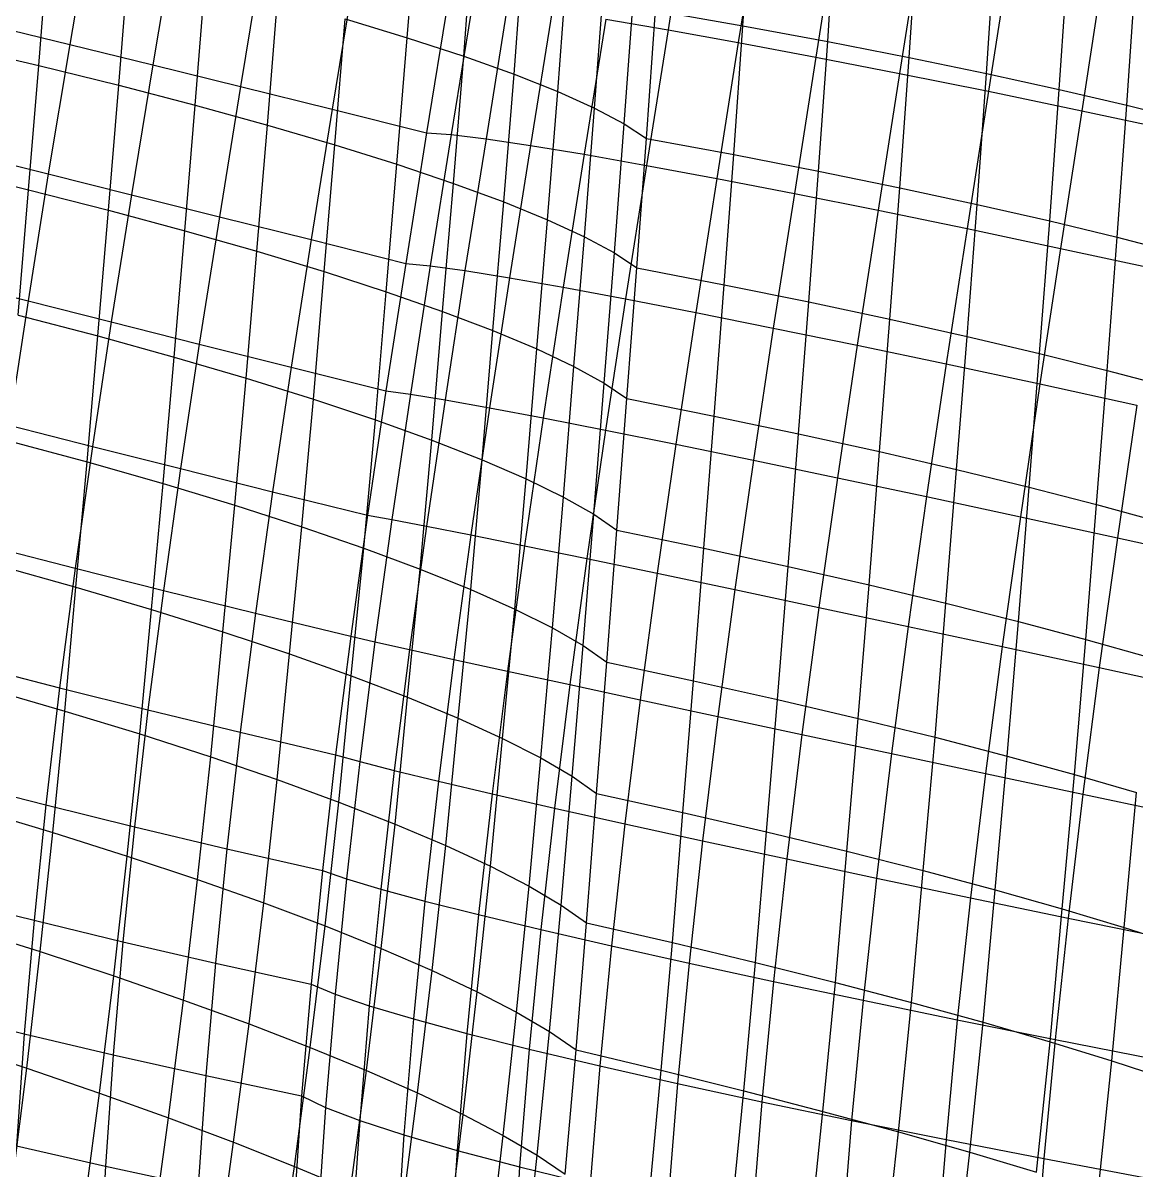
# Model space of a CAD drawing. Extents: x -429 to 429, y -1 to 209.
# Drawn here: x -361.02 to -340.15, y 81.6 to 103.1 of the extents above; entities that cross this region are included whole.
import ezdxf

# ---------------------------------------------------------------- set-up
doc = ezdxf.new("R2010")
doc.units = 0

msp = doc.modelspace()

# ---------------------------------------------------------------- linework, layer by layer
at = {"layer": 'default', "color": 5, "linetype": 'CONTINUOUS'}
for p, q in [((-348.514, 105.531, 108.482), (-348.923, 102.975, 108.219)), ((-359.733, 105.158, 119.735), (-360.142, 102.698, 119.505)), ((-347.197, 105.303, 107.079), (-347.606, 102.738, 106.814)), ((-345.747, 105.039, 105.828), (-346.155, 102.465, 105.559)), ((-358.177, 104.784, 118.756), (-358.586, 102.316, 118.524)), ((-344.179, 104.741, 104.741), (-344.586, 102.158, 104.47)), ((-356.532, 104.386, 117.955), (-356.939, 101.91, 117.72)), ((-342.512, 104.411, 103.833), (-342.917, 101.822, 103.56)), ((-354.815, 103.968, 117.341), (-355.221, 101.485, 117.104)), ((-340.764, 104.055, 103.112), (-341.167, 101.459, 102.837)), ((-353.046, 103.533, 116.92), (-353.451, 101.046, 116.681)), ((-353.046, 103.533, 116.92), (-353.451, 101.046, 116.681)), ((-352.585, 103.51, 115.021), (-352.988, 101.011, 114.778)), ((-351.933, 103.442, 113.181), (-352.337, 100.932, 112.935)), ((-351.099, 103.329, 111.421), (-351.502, 100.808, 111.172)), ((-361.592, 103.052, 120.652), (-360.142, 102.698, 119.505)), ((-350.092, 103.172, 109.761), (-350.495, 100.642, 109.508)), ((-350.092, 103.172, 109.761), (-348.923, 102.975, 108.219)), ((-348.923, 102.975, 108.219), (-349.325, 100.434, 107.964)), ((-348.923, 102.975, 108.219), (-347.606, 102.738, 106.814)), ((-360.142, 102.698, 119.505), (-360.546, 100.274, 119.277)), ((-360.142, 102.698, 119.505), (-358.586, 102.316, 118.524)), ((-347.606, 102.738, 106.814), (-348.007, 100.188, 106.555)), ((-347.606, 102.738, 106.814), (-346.155, 102.465, 105.559)), ((-346.155, 102.465, 105.559), (-346.555, 99.906, 105.298)), ((-346.155, 102.465, 105.559), (-344.586, 102.158, 104.47)), ((-358.586, 102.316, 118.524), (-358.987, 99.884, 118.295)), ((-358.586, 102.316, 118.524), (-356.939, 101.91, 117.72)), ((-344.586, 102.158, 104.47), (-344.985, 99.592, 104.207)), ((-344.586, 102.158, 104.47), (-342.917, 101.822, 103.56)), ((-356.939, 101.91, 117.72), (-357.338, 99.471, 117.491)), ((-356.939, 101.91, 117.72), (-355.221, 101.485, 117.104)), ((-342.917, 101.822, 103.56), (-343.315, 99.248, 103.294)), ((-342.917, 101.822, 103.56), (-341.167, 101.459, 102.837)), ((-355.221, 101.485, 117.104), (-355.616, 99.041, 116.874)), ((-355.221, 101.485, 117.104), (-353.451, 101.046, 116.681)), ((-341.167, 101.459, 102.837), (-341.563, 98.878, 102.569)), ((-341.167, 101.459, 102.837), (-339.356, 101.074, 102.31)), ((-353.451, 101.046, 116.681), (-353.842, 98.597, 116.452)), ((-353.451, 101.046, 116.681), (-353.842, 98.597, 116.452)), ((-353.451, 101.046, 116.681), (-352.988, 101.011, 114.778)), ((-352.988, 101.011, 114.778), (-353.383, 98.551, 114.544)), ((-352.988, 101.011, 114.778), (-352.337, 100.932, 112.935)), ((-352.337, 100.932, 112.935), (-352.733, 98.46, 112.696)), ((-352.337, 100.932, 112.935), (-351.502, 100.808, 111.172)), ((-351.502, 100.808, 111.172), (-351.9, 98.325, 110.928)), ((-351.502, 100.808, 111.172), (-350.495, 100.642, 109.508)), ((-350.495, 100.642, 109.508), (-350.893, 98.148, 109.261)), ((-350.495, 100.642, 109.508), (-349.325, 100.434, 107.964)), ((-361.997, 100.636, 120.427), (-360.546, 100.274, 119.277)), ((-349.325, 100.434, 107.964), (-349.724, 97.93, 107.713)), ((-349.325, 100.434, 107.964), (-348.007, 100.188, 106.555)), ((-360.546, 100.274, 119.277), (-360.926, 97.894, 119.072)), ((-360.546, 100.274, 119.277), (-358.987, 99.884, 118.295)), ((-348.007, 100.188, 106.555), (-348.404, 97.674, 106.301)), ((-348.007, 100.188, 106.555), (-346.555, 99.906, 105.298)), ((-358.987, 99.884, 118.295), (-359.366, 97.499, 118.088)), ((-358.987, 99.884, 118.295), (-357.338, 99.471, 117.491)), ((-346.555, 99.906, 105.298), (-346.951, 97.384, 105.041)), ((-346.555, 99.906, 105.298), (-344.985, 99.592, 104.207)), ((-344.985, 99.592, 104.207), (-345.379, 97.061, 103.948)), ((-344.985, 99.592, 104.207), (-343.315, 99.248, 103.294)), ((-357.338, 99.471, 117.491), (-357.715, 97.082, 117.282)), ((-357.338, 99.471, 117.491), (-355.616, 99.041, 116.874)), ((-343.315, 99.248, 103.294), (-343.706, 96.711, 103.033)), ((-343.315, 99.248, 103.294), (-341.563, 98.878, 102.569)), ((-355.616, 99.041, 116.874), (-355.991, 96.65, 116.664)), ((-355.616, 99.041, 116.874), (-353.842, 98.597, 116.452)), ((-341.563, 98.878, 102.569), (-341.951, 96.336, 102.308)), ((-341.563, 98.878, 102.569), (-339.75, 98.488, 102.04)), ((-353.842, 98.597, 116.452), (-354.214, 96.206, 116.24)), ((-353.842, 98.597, 116.452), (-354.214, 96.206, 116.24)), ((-353.842, 98.597, 116.452), (-353.383, 98.551, 114.544)), ((-353.383, 98.551, 114.544), (-353.756, 96.144, 114.328)), ((-353.383, 98.551, 114.544), (-352.733, 98.46, 112.696)), ((-352.733, 98.46, 112.696), (-353.106, 96.038, 112.477)), ((-352.733, 98.46, 112.696), (-351.9, 98.325, 110.928)), ((-351.9, 98.325, 110.928), (-352.274, 95.889, 110.706)), ((-351.9, 98.325, 110.928), (-350.893, 98.148, 109.261)), ((-362.378, 98.264, 120.224), (-360.926, 97.894, 119.072)), ((-350.893, 98.148, 109.261), (-351.267, 95.699, 109.036)), ((-350.893, 98.148, 109.261), (-349.724, 97.93, 107.713)), ((-360.926, 97.894, 119.072), (-361.281, 95.564, 118.888)), ((-360.926, 97.894, 119.072), (-359.366, 97.499, 118.088)), ((-349.724, 97.93, 107.713), (-350.097, 95.471, 107.485)), ((-349.724, 97.93, 107.713), (-348.404, 97.674, 106.301)), ((-348.404, 97.674, 106.301), (-348.777, 95.206, 106.07)), ((-348.404, 97.674, 106.301), (-346.951, 97.384, 105.041)), ((-359.366, 97.499, 118.088), (-359.72, 95.165, 117.902)), ((-359.366, 97.499, 118.088), (-357.715, 97.082, 117.282)), ((-346.951, 97.384, 105.041), (-347.323, 94.907, 104.808)), ((-346.951, 97.384, 105.041), (-345.379, 97.061, 103.948)), ((-357.715, 97.082, 117.282), (-358.066, 94.748, 117.095)), ((-357.715, 97.082, 117.282), (-355.991, 96.65, 116.664)), ((-345.379, 97.061, 103.948), (-345.749, 94.578, 103.713)), ((-345.379, 97.061, 103.948), (-343.706, 96.711, 103.033)), ((-355.991, 96.65, 116.664), (-356.34, 94.316, 116.475)), ((-355.991, 96.65, 116.664), (-354.214, 96.206, 116.24)), ((-343.706, 96.711, 103.033), (-344.074, 94.223, 102.796)), ((-343.706, 96.711, 103.033), (-341.951, 96.336, 102.308)), ((-354.214, 96.206, 116.24), (-354.56, 93.876, 116.05)), ((-354.214, 96.206, 116.24), (-354.56, 93.876, 116.05)), ((-354.214, 96.206, 116.24), (-353.756, 96.144, 114.328)), ((-353.756, 96.144, 114.328), (-354.103, 93.795, 114.135)), ((-353.756, 96.144, 114.328), (-353.106, 96.038, 112.477)), ((-341.951, 96.336, 102.308), (-342.317, 93.846, 102.069)), ((-341.951, 96.336, 102.308), (-340.134, 95.941, 101.779)), ((-353.106, 96.038, 112.477), (-353.455, 93.671, 112.28)), ((-353.106, 96.038, 112.477), (-352.274, 95.889, 110.706)), ((-340.134, 95.941, 101.779), (-340.497, 93.45, 101.538)), ((-352.274, 95.889, 110.706), (-352.623, 93.506, 110.506)), ((-352.274, 95.889, 110.706), (-351.267, 95.699, 109.036)), ((-351.267, 95.699, 109.036), (-351.616, 93.302, 108.833)), ((-351.267, 95.699, 109.036), (-350.097, 95.471, 107.485)), ((-361.281, 95.564, 118.888), (-359.72, 95.165, 117.902)), ((-350.097, 95.471, 107.485), (-350.446, 93.062, 107.28)), ((-350.097, 95.471, 107.485), (-348.777, 95.206, 106.07)), ((-359.72, 95.165, 117.902), (-360.044, 92.881, 117.743)), ((-359.72, 95.165, 117.902), (-358.066, 94.748, 117.095)), ((-348.777, 95.206, 106.07), (-349.126, 92.787, 105.863)), ((-348.777, 95.206, 106.07), (-347.323, 94.907, 104.808)), ((-347.323, 94.907, 104.808), (-347.67, 92.481, 104.599)), ((-347.323, 94.907, 104.808), (-345.749, 94.578, 103.713)), ((-358.066, 94.748, 117.095), (-358.388, 92.465, 116.934)), ((-358.066, 94.748, 117.095), (-356.34, 94.316, 116.475)), ((-345.749, 94.578, 103.713), (-346.095, 92.147, 103.502)), ((-345.749, 94.578, 103.713), (-344.074, 94.223, 102.796)), ((-356.34, 94.316, 116.475), (-356.659, 92.038, 116.314)), ((-356.34, 94.316, 116.475), (-354.56, 93.876, 116.05)), ((-344.074, 94.223, 102.796), (-344.418, 91.79, 102.583)), ((-344.074, 94.223, 102.796), (-342.317, 93.846, 102.069)), ((-354.56, 93.876, 116.05), (-354.875, 91.605, 115.888)), ((-354.56, 93.876, 116.05), (-354.875, 91.605, 115.888)), ((-354.56, 93.876, 116.05), (-354.103, 93.795, 114.135)), ((-354.103, 93.795, 114.135), (-354.42, 91.5, 113.969)), ((-354.103, 93.795, 114.135), (-353.455, 93.671, 112.28)), ((-342.317, 93.846, 102.069), (-342.659, 91.412, 101.854)), ((-342.317, 93.846, 102.069), (-340.497, 93.45, 101.538)), ((-353.455, 93.671, 112.28), (-353.773, 91.356, 112.111)), ((-353.455, 93.671, 112.28), (-352.623, 93.506, 110.506)), ((-352.623, 93.506, 110.506), (-352.942, 91.173, 110.334)), ((-352.623, 93.506, 110.506), (-351.616, 93.302, 108.833)), ((-340.497, 93.45, 101.538), (-340.836, 91.019, 101.323)), ((-340.497, 93.45, 101.538), (-338.635, 93.041, 101.211)), ((-361.607, 93.282, 118.73), (-360.044, 92.881, 117.743)), ((-351.616, 93.302, 108.833), (-351.936, 90.954, 108.658)), ((-351.616, 93.302, 108.833), (-350.446, 93.062, 107.28)), ((-350.446, 93.062, 107.28), (-350.766, 90.701, 107.103)), ((-350.446, 93.062, 107.28), (-349.126, 92.787, 105.863)), ((-360.044, 92.881, 117.743), (-360.335, 90.642, 117.613)), ((-360.044, 92.881, 117.743), (-358.388, 92.465, 116.934)), ((-349.126, 92.787, 105.863), (-349.446, 90.416, 105.684)), ((-349.126, 92.787, 105.863), (-347.67, 92.481, 104.599)), ((-347.67, 92.481, 104.599), (-347.989, 90.103, 104.418)), ((-347.67, 92.481, 104.599), (-346.095, 92.147, 103.502)), ((-358.388, 92.465, 116.934), (-358.677, 90.229, 116.804)), ((-358.388, 92.465, 116.934), (-356.659, 92.038, 116.314)), ((-356.659, 92.038, 116.314), (-356.945, 89.809, 116.182)), ((-356.659, 92.038, 116.314), (-354.875, 91.605, 115.888)), ((-346.095, 92.147, 103.502), (-346.413, 89.766, 103.319)), ((-346.095, 92.147, 103.502), (-344.418, 91.79, 102.583)), ((-344.418, 91.79, 102.583), (-344.734, 89.408, 102.399)), ((-344.418, 91.79, 102.583), (-342.659, 91.412, 101.854)), ((-354.875, 91.605, 115.888), (-355.158, 89.386, 115.756)), ((-354.875, 91.605, 115.888), (-355.158, 89.386, 115.756)), ((-354.875, 91.605, 115.888), (-354.42, 91.5, 113.969)), ((-354.42, 91.5, 113.969), (-354.705, 89.256, 113.834)), ((-354.42, 91.5, 113.969), (-353.773, 91.356, 112.111)), ((-342.659, 91.412, 101.854), (-342.972, 89.033, 101.669)), ((-342.659, 91.412, 101.854), (-340.836, 91.019, 101.323)), ((-353.773, 91.356, 112.111), (-354.059, 89.089, 111.973)), ((-353.773, 91.356, 112.111), (-352.942, 91.173, 110.334)), ((-361.9, 91.043, 118.601), (-360.335, 90.642, 117.613)), ((-352.942, 91.173, 110.334), (-353.23, 88.887, 110.193)), ((-352.942, 91.173, 110.334), (-351.936, 90.954, 108.658)), ((-340.836, 91.019, 101.323), (-341.145, 88.645, 101.137)), ((-340.836, 91.019, 101.323), (-338.97, 90.615, 100.994)), ((-351.936, 90.954, 108.658), (-352.224, 88.651, 108.515)), ((-351.936, 90.954, 108.658), (-350.766, 90.701, 107.103)), ((-360.335, 90.642, 117.613), (-360.592, 88.443, 117.515)), ((-360.335, 90.642, 117.613), (-358.677, 90.229, 116.804)), ((-350.766, 90.701, 107.103), (-351.054, 88.384, 106.957)), ((-350.766, 90.701, 107.103), (-349.446, 90.416, 105.684)), ((-349.446, 90.416, 105.684), (-349.734, 88.09, 105.536)), ((-349.446, 90.416, 105.684), (-347.989, 90.103, 104.418)), ((-358.677, 90.229, 116.804), (-358.932, 88.035, 116.705)), ((-358.677, 90.229, 116.804), (-356.945, 89.809, 116.182)), ((-347.989, 90.103, 104.418), (-348.276, 87.771, 104.269)), ((-347.989, 90.103, 104.418), (-346.413, 89.766, 103.319)), ((-356.945, 89.809, 116.182), (-357.197, 87.624, 116.083)), ((-356.945, 89.809, 116.182), (-355.158, 89.386, 115.756)), ((-346.413, 89.766, 103.319), (-346.698, 87.431, 103.169)), ((-346.413, 89.766, 103.319), (-344.734, 89.408, 102.399)), ((-355.158, 89.386, 115.756), (-355.406, 87.214, 115.656)), ((-355.158, 89.386, 115.756), (-355.406, 87.214, 115.656)), ((-355.158, 89.386, 115.756), (-354.705, 89.256, 113.834)), ((-354.705, 89.256, 113.834), (-354.955, 87.057, 113.731)), ((-354.705, 89.256, 113.834), (-354.059, 89.089, 111.973)), ((-344.734, 89.408, 102.399), (-345.017, 87.074, 102.248)), ((-344.734, 89.408, 102.399), (-342.972, 89.033, 101.669)), ((-354.059, 89.089, 111.973), (-354.311, 86.866, 111.868)), ((-354.059, 89.089, 111.973), (-353.23, 88.887, 110.193)), ((-342.972, 89.033, 101.669), (-343.252, 86.703, 101.517)), ((-342.972, 89.033, 101.669), (-341.145, 88.645, 101.137)), ((-362.159, 88.843, 118.505), (-360.592, 88.443, 117.515)), ((-353.23, 88.887, 110.193), (-353.482, 86.642, 110.086)), ((-353.23, 88.887, 110.193), (-352.224, 88.651, 108.515)), ((-352.224, 88.651, 108.515), (-352.478, 86.388, 108.406)), ((-352.224, 88.651, 108.515), (-351.054, 88.384, 106.957)), ((-341.145, 88.645, 101.137), (-341.423, 86.324, 100.984)), ((-341.145, 88.645, 101.137), (-339.276, 88.25, 100.808)), ((-360.592, 88.443, 117.515), (-360.813, 86.281, 117.452)), ((-360.592, 88.443, 117.515), (-358.932, 88.035, 116.705)), ((-351.054, 88.384, 106.957), (-351.308, 86.108, 106.846)), ((-351.054, 88.384, 106.957), (-349.734, 88.09, 105.536)), ((-358.932, 88.035, 116.705), (-359.151, 85.88, 116.641)), ((-358.932, 88.035, 116.705), (-357.197, 87.624, 116.083)), ((-349.734, 88.09, 105.536), (-349.987, 85.803, 105.424)), ((-349.734, 88.09, 105.536), (-348.276, 87.771, 104.269)), ((-348.276, 87.771, 104.269), (-348.529, 85.478, 104.155)), ((-348.276, 87.771, 104.269), (-346.698, 87.431, 103.169)), ((-357.197, 87.624, 116.083), (-357.413, 85.48, 116.018)), ((-357.197, 87.624, 116.083), (-355.406, 87.214, 115.656)), ((-346.698, 87.431, 103.169), (-346.949, 85.137, 103.054)), ((-346.698, 87.431, 103.169), (-345.017, 87.074, 102.248)), ((-355.406, 87.214, 115.656), (-355.619, 85.084, 115.591)), ((-355.406, 87.214, 115.656), (-355.619, 85.084, 115.591)), ((-355.406, 87.214, 115.656), (-354.955, 87.057, 113.731)), ((-354.955, 87.057, 113.731), (-355.169, 84.898, 113.664)), ((-354.955, 87.057, 113.731), (-354.311, 86.866, 111.868)), ((-345.017, 87.074, 102.248), (-345.267, 84.782, 102.132)), ((-345.017, 87.074, 102.248), (-343.252, 86.703, 101.517)), ((-362.381, 86.679, 118.442), (-360.813, 86.281, 117.452)), ((-354.311, 86.866, 111.868), (-354.527, 84.68, 111.798)), ((-354.311, 86.866, 111.868), (-353.482, 86.642, 110.086)), ((-343.252, 86.703, 101.517), (-343.499, 84.418, 101.401)), ((-343.252, 86.703, 101.517), (-341.423, 86.324, 100.984)), ((-353.482, 86.642, 110.086), (-353.7, 84.434, 110.015)), ((-353.482, 86.642, 110.086), (-352.478, 86.388, 108.406)), ((-360.813, 86.281, 117.452), (-360.996, 84.153, 117.423)), ((-360.813, 86.281, 117.452), (-359.151, 85.88, 116.641)), ((-352.478, 86.388, 108.406), (-352.696, 84.162, 108.333)), ((-352.478, 86.388, 108.406), (-351.308, 86.108, 106.846)), ((-341.423, 86.324, 100.984), (-341.667, 84.049, 100.867)), ((-341.423, 86.324, 100.984), (-339.55, 85.94, 100.655)), ((-351.308, 86.108, 106.846), (-351.526, 83.867, 106.772)), ((-351.308, 86.108, 106.846), (-349.987, 85.803, 105.424)), ((-359.151, 85.88, 116.641), (-359.332, 83.759, 116.612)), ((-359.151, 85.88, 116.641), (-357.413, 85.48, 116.018)), ((-349.987, 85.803, 105.424), (-350.205, 83.553, 105.349)), ((-349.987, 85.803, 105.424), (-348.529, 85.478, 104.155)), ((-357.413, 85.48, 116.018), (-357.592, 83.371, 115.989)), ((-357.413, 85.48, 116.018), (-355.619, 85.084, 115.591)), ((-348.529, 85.478, 104.155), (-348.746, 83.222, 104.079)), ((-348.529, 85.478, 104.155), (-346.949, 85.137, 103.054)), ((-355.619, 85.084, 115.591), (-355.795, 82.993, 115.561)), ((-355.619, 85.084, 115.591), (-355.795, 82.993, 115.561)), ((-355.619, 85.084, 115.591), (-355.169, 84.898, 113.664)), ((-346.949, 85.137, 103.054), (-347.165, 82.88, 102.977)), ((-346.949, 85.137, 103.054), (-345.267, 84.782, 102.132)), ((-355.169, 84.898, 113.664), (-355.347, 82.775, 113.632)), ((-355.169, 84.898, 113.664), (-354.527, 84.68, 111.798)), ((-345.267, 84.782, 102.132), (-345.481, 82.528, 102.054)), ((-345.267, 84.782, 102.132), (-343.499, 84.418, 101.401)), ((-362.566, 84.547, 118.414), (-360.996, 84.153, 117.423)), ((-354.527, 84.68, 111.798), (-354.706, 82.53, 111.765)), ((-354.527, 84.68, 111.798), (-353.7, 84.434, 110.015)), ((-353.7, 84.434, 110.015), (-353.88, 82.26, 109.981)), ((-353.7, 84.434, 110.015), (-352.696, 84.162, 108.333)), ((-343.499, 84.418, 101.401), (-343.711, 82.172, 101.322)), ((-343.499, 84.418, 101.401), (-341.667, 84.049, 100.867)), ((-360.996, 84.153, 117.423), (-361.141, 82.056, 117.431)), ((-360.996, 84.153, 117.423), (-359.332, 83.759, 116.612)), ((-352.696, 84.162, 108.333), (-352.876, 81.969, 108.298)), ((-352.696, 84.162, 108.333), (-351.526, 83.867, 106.772)), ((-351.526, 83.867, 106.772), (-351.708, 81.66, 106.736)), ((-351.526, 83.867, 106.772), (-350.205, 83.553, 105.349)), ((-341.667, 84.049, 100.867), (-341.876, 81.815, 100.788)), ((-341.667, 84.049, 100.867), (-339.79, 83.679, 100.537)), ((-359.332, 83.759, 116.612), (-359.476, 81.672, 116.62)), ((-359.332, 83.759, 116.612), (-357.592, 83.371, 115.989)), ((-350.205, 83.553, 105.349), (-350.386, 81.336, 105.311)), ((-350.205, 83.553, 105.349), (-348.746, 83.222, 104.079)), ((-357.592, 83.371, 115.989), (-357.734, 81.297, 115.996)), ((-357.592, 83.371, 115.989), (-355.795, 82.993, 115.561)), ((-348.746, 83.222, 104.079), (-348.926, 81, 104.041)), ((-348.746, 83.222, 104.079), (-347.165, 82.88, 102.977)), ((-355.795, 82.993, 115.561), (-355.934, 80.938, 115.567)), ((-355.795, 82.993, 115.561), (-355.934, 80.938, 115.567)), ((-355.795, 82.993, 115.561), (-355.347, 82.775, 113.632)), ((-347.165, 82.88, 102.977), (-347.345, 80.657, 102.938)), ((-347.165, 82.88, 102.977), (-345.481, 82.528, 102.054)), ((-355.347, 82.775, 113.632), (-355.488, 80.687, 113.638)), ((-355.347, 82.775, 113.632), (-354.706, 82.53, 111.765)), ((-354.706, 82.53, 111.765), (-354.848, 80.413, 111.77)), ((-354.706, 82.53, 111.765), (-353.88, 82.26, 109.981)), ((-345.481, 82.528, 102.054), (-345.659, 80.31, 102.015)), ((-345.481, 82.528, 102.054), (-343.711, 82.172, 101.322)), ((-353.88, 82.26, 109.981), (-354.022, 80.119, 109.985)), ((-353.88, 82.26, 109.981), (-352.876, 81.969, 108.298)), ((-343.711, 82.172, 101.322), (-343.887, 79.963, 101.282)), ((-343.711, 82.172, 101.322), (-341.876, 81.815, 100.788)), ((-361.141, 82.056, 117.431), (-359.476, 81.672, 116.62)), ((-352.876, 81.969, 108.298), (-353.02, 79.808, 108.301)), ((-352.876, 81.969, 108.298), (-351.708, 81.66, 106.736)), ((-341.876, 81.815, 100.788), (-342.049, 79.62, 100.748)), ((-341.876, 81.815, 100.788), (-339.996, 81.462, 100.458)), ((-359.476, 81.672, 116.62), (-359.581, 79.615, 116.665)), ((-359.476, 81.672, 116.62), (-357.734, 81.297, 115.996)), ((-351.708, 81.66, 106.736), (-351.851, 79.484, 106.739)), ((-351.708, 81.66, 106.736), (-350.386, 81.336, 105.311))]:
    msp.add_line(p, q, dxfattribs=at)
at = {"layer": 'default', "color": 3, "linetype": 'CONTINUOUS'}
for p, q in [((-347.52, 103.049, 148.835), (-347.365, 105.441, 148.808)), ((-353.814, 102.824, 157.912), (-353.631, 105.175, 157.9)), ((-345.93, 102.753, 148.213), (-345.773, 105.159, 148.189)), ((-352.755, 102.478, 156.666), (-352.572, 104.839, 156.653)), ((-344.404, 102.454, 147.455), (-344.244, 104.874, 147.435)), ((-360.726, 102.305, 162.555), (-360.542, 104.613, 162.542)), ((-351.812, 102.141, 155.333), (-351.63, 104.512, 155.319)), ((-342.952, 102.154, 146.568), (-342.79, 104.586, 146.55)), ((-341.588, 101.855, 145.559), (-341.424, 104.299, 145.541)), ((-359.224, 101.935, 161.863), (-359.038, 104.257, 161.854)), ((-350.993, 101.816, 153.923), (-350.813, 104.196, 153.907)), ((-357.791, 101.563, 161.047), (-357.602, 103.897, 161.041)), ((-350.302, 101.506, 152.446), (-350.125, 103.894, 152.429)), ((-340.32, 101.56, 144.434), (-340.155, 104.013, 144.417)), ((-356.438, 101.19, 160.112), (-356.246, 103.537, 160.108)), ((-349.746, 101.213, 150.915), (-349.573, 103.607, 150.895)), ((-349.328, 100.939, 149.34), (-349.161, 103.339, 149.318)), ((-349.328, 100.939, 149.34), (-349.161, 103.339, 149.318)), ((-349.161, 103.339, 149.318), (-347.52, 103.049, 148.835)), ((-355.173, 100.819, 159.065), (-354.98, 103.178, 159.062)), ((-354.98, 103.178, 159.062), (-353.814, 102.824, 157.912)), ((-347.689, 100.635, 148.851), (-347.52, 103.049, 148.835)), ((-347.52, 103.049, 148.835), (-345.93, 102.753, 148.213)), ((-354.008, 100.454, 157.915), (-353.814, 102.824, 157.912)), ((-353.814, 102.824, 157.912), (-352.755, 102.478, 156.666)), ((-362.286, 102.668, 163.118), (-360.726, 102.305, 162.555)), ((-346.102, 100.325, 148.224), (-345.93, 102.753, 148.213)), ((-345.93, 102.753, 148.213), (-344.404, 102.454, 147.455)), ((-352.949, 100.096, 156.67), (-352.755, 102.478, 156.666)), ((-352.755, 102.478, 156.666), (-351.812, 102.141, 155.333)), ((-344.578, 100.013, 147.463), (-344.404, 102.454, 147.455)), ((-344.404, 102.454, 147.455), (-342.952, 102.154, 146.568)), ((-360.918, 99.975, 162.563), (-360.726, 102.305, 162.555)), ((-360.726, 102.305, 162.555), (-359.224, 101.935, 161.863)), ((-343.129, 99.701, 146.574), (-342.952, 102.154, 146.568)), ((-342.952, 102.154, 146.568), (-341.588, 101.855, 145.559)), ((-359.419, 99.593, 161.867), (-359.224, 101.935, 161.863)), ((-359.224, 101.935, 161.863), (-357.791, 101.563, 161.047)), ((-352.006, 99.749, 155.338), (-351.812, 102.141, 155.333)), ((-351.812, 102.141, 155.333), (-350.993, 101.816, 153.923)), ((-351.184, 99.414, 153.93), (-350.993, 101.816, 153.923)), ((-350.993, 101.816, 153.923), (-350.302, 101.506, 152.446)), ((-341.766, 99.391, 145.564), (-341.588, 101.855, 145.559)), ((-341.588, 101.855, 145.559), (-340.32, 101.56, 144.434)), ((-357.988, 99.208, 161.047), (-357.791, 101.563, 161.047)), ((-357.791, 101.563, 161.047), (-356.438, 101.19, 160.112)), ((-350.491, 99.095, 152.455), (-350.302, 101.506, 152.446)), ((-350.302, 101.506, 152.446), (-349.746, 101.213, 150.915)), ((-340.499, 99.085, 144.439), (-340.32, 101.56, 144.434)), ((-340.32, 101.56, 144.434), (-339.159, 101.27, 143.204)), ((-356.637, 98.824, 160.11), (-356.438, 101.19, 160.112)), ((-356.438, 101.19, 160.112), (-355.173, 100.819, 159.065)), ((-349.93, 98.794, 150.926), (-349.746, 101.213, 150.915)), ((-349.746, 101.213, 150.915), (-349.328, 100.939, 149.34)), ((-349.507, 98.513, 149.352), (-349.328, 100.939, 149.34)), ((-349.507, 98.513, 149.352), (-349.328, 100.939, 149.34)), ((-349.328, 100.939, 149.34), (-347.689, 100.635, 148.851)), ((-355.374, 98.441, 159.062), (-355.173, 100.819, 159.065)), ((-355.173, 100.819, 159.065), (-354.008, 100.454, 157.915)), ((-354.21, 98.064, 157.912), (-354.008, 100.454, 157.915)), ((-354.008, 100.454, 157.915), (-352.949, 100.096, 156.67)), ((-347.87, 98.196, 148.858), (-347.689, 100.635, 148.851)), ((-347.689, 100.635, 148.851), (-346.102, 100.325, 148.224)), ((-362.475, 100.35, 163.132), (-360.918, 99.975, 162.563)), ((-346.285, 97.875, 148.226), (-346.102, 100.325, 148.224)), ((-346.102, 100.325, 148.224), (-344.578, 100.013, 147.463)), ((-353.152, 97.696, 156.667), (-352.949, 100.096, 156.67)), ((-352.949, 100.096, 156.67), (-352.006, 99.749, 155.338)), ((-344.764, 97.551, 147.462), (-344.578, 100.013, 147.463)), ((-344.578, 100.013, 147.463), (-343.129, 99.701, 146.574)), ((-361.111, 97.628, 162.572), (-360.918, 99.975, 162.563)), ((-360.918, 99.975, 162.563), (-359.419, 99.593, 161.867)), ((-359.614, 97.236, 161.872), (-359.419, 99.593, 161.867)), ((-359.419, 99.593, 161.867), (-357.988, 99.208, 161.047)), ((-352.207, 97.338, 155.337), (-352.006, 99.749, 155.338)), ((-352.006, 99.749, 155.338), (-351.184, 99.414, 153.93)), ((-343.317, 97.227, 146.57), (-343.129, 99.701, 146.574)), ((-343.129, 99.701, 146.574), (-341.766, 99.391, 145.564)), ((-351.384, 96.993, 153.93), (-351.184, 99.414, 153.93)), ((-351.184, 99.414, 153.93), (-350.491, 99.095, 152.455)), ((-341.955, 96.906, 145.559), (-341.766, 99.391, 145.564)), ((-341.766, 99.391, 145.564), (-340.499, 99.085, 144.439)), ((-358.185, 96.84, 161.05), (-357.988, 99.208, 161.047)), ((-357.988, 99.208, 161.047), (-356.637, 98.824, 160.11)), ((-350.688, 96.664, 152.458), (-350.491, 99.095, 152.455)), ((-350.491, 99.095, 152.455), (-349.93, 98.794, 150.926)), ((-340.69, 96.59, 144.434), (-340.499, 99.085, 144.439)), ((-340.499, 99.085, 144.439), (-339.338, 98.786, 143.21)), ((-356.835, 96.444, 160.111), (-356.637, 98.824, 160.11)), ((-356.637, 98.824, 160.11), (-355.374, 98.441, 159.062)), ((-350.123, 96.353, 150.93), (-349.93, 98.794, 150.926)), ((-349.93, 98.794, 150.926), (-349.507, 98.513, 149.352)), ((-349.694, 96.063, 149.359), (-349.507, 98.513, 149.352)), ((-349.694, 96.063, 149.359), (-349.507, 98.513, 149.352)), ((-349.507, 98.513, 149.352), (-347.87, 98.196, 148.858)), ((-355.573, 96.05, 159.063), (-355.374, 98.441, 159.062)), ((-355.374, 98.441, 159.062), (-354.21, 98.064, 157.912)), ((-354.409, 95.662, 157.913), (-354.21, 98.064, 157.912)), ((-354.21, 98.064, 157.912), (-353.152, 97.696, 156.667)), ((-348.059, 95.734, 148.858), (-347.87, 98.196, 148.858)), ((-347.87, 98.196, 148.858), (-346.285, 97.875, 148.226)), ((-346.477, 95.402, 148.222), (-346.285, 97.875, 148.226)), ((-346.285, 97.875, 148.226), (-344.764, 97.551, 147.462)), ((-353.351, 95.282, 156.668), (-353.152, 97.696, 156.667)), ((-353.152, 97.696, 156.667), (-352.207, 97.338, 155.337)), ((-361.111, 97.628, 162.572), (-359.614, 97.236, 161.872)), ((-344.958, 95.067, 147.454), (-344.764, 97.551, 147.462)), ((-344.764, 97.551, 147.462), (-343.317, 97.227, 146.57)), ((-359.817, 94.874, 161.867), (-359.614, 97.236, 161.872)), ((-359.614, 97.236, 161.872), (-358.185, 96.84, 161.05)), ((-352.407, 94.912, 155.338), (-352.207, 97.338, 155.337)), ((-352.207, 97.338, 155.337), (-351.384, 96.993, 153.93)), ((-343.513, 94.733, 146.56), (-343.317, 97.227, 146.57)), ((-343.317, 97.227, 146.57), (-341.955, 96.906, 145.559)), ((-351.582, 94.556, 153.932), (-351.384, 96.993, 153.93)), ((-351.384, 96.993, 153.93), (-350.688, 96.664, 152.458)), ((-358.393, 94.468, 161.039), (-358.185, 96.84, 161.05)), ((-358.185, 96.84, 161.05), (-356.835, 96.444, 160.111)), ((-342.153, 94.402, 145.547), (-341.955, 96.906, 145.559)), ((-341.955, 96.906, 145.559), (-340.69, 96.59, 144.434)), ((-350.884, 94.216, 152.461), (-350.688, 96.664, 152.458)), ((-350.688, 96.664, 152.458), (-350.123, 96.353, 150.93)), ((-340.888, 94.075, 144.422), (-340.69, 96.59, 144.434)), ((-340.69, 96.59, 144.434), (-339.529, 96.281, 143.205)), ((-357.048, 94.061, 160.097), (-356.835, 96.444, 160.111)), ((-356.835, 96.444, 160.111), (-355.573, 96.05, 159.063)), ((-350.317, 93.894, 150.935), (-350.123, 96.353, 150.93)), ((-350.123, 96.353, 150.93), (-349.694, 96.063, 149.359)), ((-355.79, 93.656, 159.048), (-355.573, 96.05, 159.063)), ((-355.573, 96.05, 159.063), (-354.409, 95.662, 157.913)), ((-349.884, 93.593, 149.364), (-349.694, 96.063, 149.359)), ((-349.884, 93.593, 149.364), (-349.694, 96.063, 149.359)), ((-349.694, 96.063, 149.359), (-348.059, 95.734, 148.858)), ((-348.252, 93.256, 148.857), (-348.059, 95.734, 148.858)), ((-348.059, 95.734, 148.858), (-346.477, 95.402, 148.222)), ((-354.628, 93.257, 157.897), (-354.409, 95.662, 157.913)), ((-354.409, 95.662, 157.913), (-353.351, 95.282, 156.668)), ((-361.309, 95.277, 162.574), (-359.817, 94.874, 161.867)), ((-353.571, 92.865, 156.655), (-353.351, 95.282, 156.668)), ((-353.351, 95.282, 156.668), (-352.407, 94.912, 155.338)), ((-346.672, 92.913, 148.215), (-346.477, 95.402, 148.222)), ((-346.477, 95.402, 148.222), (-344.958, 95.067, 147.454)), ((-345.155, 92.569, 147.444), (-344.958, 95.067, 147.454)), ((-344.958, 95.067, 147.454), (-343.513, 94.733, 146.56)), ((-360.027, 92.524, 161.851), (-359.817, 94.874, 161.867)), ((-359.817, 94.874, 161.867), (-358.393, 94.468, 161.039)), ((-352.625, 92.485, 155.328), (-352.407, 94.912, 155.338)), ((-352.407, 94.912, 155.338), (-351.582, 94.556, 153.932)), ((-343.712, 92.225, 146.548), (-343.513, 94.733, 146.56)), ((-343.513, 94.733, 146.56), (-342.153, 94.402, 145.547)), ((-358.613, 92.107, 161.015), (-358.393, 94.468, 161.039)), ((-358.393, 94.468, 161.039), (-357.048, 94.061, 160.097)), ((-351.797, 92.117, 153.926), (-351.582, 94.556, 153.932)), ((-351.582, 94.556, 153.932), (-350.884, 94.216, 152.461)), ((-351.092, 91.765, 152.458), (-350.884, 94.216, 152.461)), ((-350.884, 94.216, 152.461), (-350.317, 93.894, 150.935)), ((-342.354, 91.883, 145.534), (-342.153, 94.402, 145.547)), ((-342.153, 94.402, 145.547), (-340.888, 94.075, 144.422)), ((-357.275, 91.689, 160.068), (-357.048, 94.061, 160.097)), ((-357.048, 94.061, 160.097), (-355.79, 93.656, 159.048)), ((-341.09, 91.547, 144.409), (-340.888, 94.075, 144.422)), ((-340.888, 94.075, 144.422), (-339.728, 93.757, 143.194)), ((-350.517, 91.432, 150.936), (-350.317, 93.894, 150.935)), ((-350.317, 93.894, 150.935), (-349.884, 93.593, 149.364)), ((-356.023, 91.274, 159.016), (-355.79, 93.656, 159.048)), ((-355.79, 93.656, 159.048), (-354.628, 93.257, 157.897)), ((-350.074, 91.119, 149.369), (-349.884, 93.593, 149.364)), ((-350.074, 91.119, 149.369), (-349.884, 93.593, 149.364)), ((-349.884, 93.593, 149.364), (-348.252, 93.256, 148.857)), ((-354.864, 90.864, 157.866), (-354.628, 93.257, 157.897)), ((-354.628, 93.257, 157.897), (-353.571, 92.865, 156.655)), ((-348.446, 90.772, 148.854), (-348.252, 93.256, 148.857)), ((-348.252, 93.256, 148.857), (-346.672, 92.913, 148.215)), ((-361.51, 92.939, 162.571), (-360.027, 92.524, 161.851)), ((-346.87, 90.42, 148.205), (-346.672, 92.913, 148.215)), ((-346.672, 92.913, 148.215), (-345.155, 92.569, 147.444)), ((-353.808, 90.462, 156.626), (-353.571, 92.865, 156.655)), ((-353.571, 92.865, 156.655), (-352.625, 92.485, 155.328)), ((-360.237, 90.204, 161.835), (-360.027, 92.524, 161.851)), ((-360.027, 92.524, 161.851), (-358.613, 92.107, 161.015)), ((-352.859, 90.07, 155.304), (-352.625, 92.485, 155.328)), ((-352.625, 92.485, 155.328), (-351.797, 92.117, 153.926)), ((-345.357, 90.066, 147.429), (-345.155, 92.569, 147.444)), ((-345.155, 92.569, 147.444), (-343.712, 92.225, 146.548)), ((-358.83, 89.775, 160.991), (-358.613, 92.107, 161.015)), ((-358.613, 92.107, 161.015), (-357.275, 91.689, 160.068)), ((-352.026, 89.692, 153.909), (-351.797, 92.117, 153.926)), ((-351.797, 92.117, 153.926), (-351.092, 91.765, 152.458)), ((-343.917, 89.712, 146.53), (-343.712, 92.225, 146.548)), ((-343.712, 92.225, 146.548), (-342.354, 91.883, 145.534)), ((-342.562, 89.361, 145.514), (-342.354, 91.883, 145.534)), ((-342.354, 91.883, 145.534), (-341.09, 91.547, 144.409)), ((-357.499, 89.346, 160.04), (-357.275, 91.689, 160.068)), ((-357.275, 91.689, 160.068), (-356.023, 91.274, 159.016)), ((-351.312, 89.329, 152.449), (-351.092, 91.765, 152.458)), ((-351.092, 91.765, 152.458), (-350.517, 91.432, 150.936)), ((-350.723, 88.984, 150.934), (-350.517, 91.432, 150.936)), ((-350.517, 91.432, 150.936), (-350.074, 91.119, 149.369)), ((-341.3, 89.015, 144.389), (-341.09, 91.547, 144.409)), ((-341.09, 91.547, 144.409), (-339.93, 91.218, 143.181)), ((-356.252, 88.92, 158.986), (-356.023, 91.274, 159.016)), ((-356.023, 91.274, 159.016), (-354.864, 90.864, 157.866)), ((-350.263, 88.659, 149.375), (-350.074, 91.119, 149.369)), ((-350.263, 88.659, 149.375), (-350.074, 91.119, 149.369)), ((-350.074, 91.119, 149.369), (-348.446, 90.772, 148.854)), ((-355.097, 88.499, 157.837), (-354.864, 90.864, 157.866)), ((-354.864, 90.864, 157.866), (-353.808, 90.462, 156.626)), ((-348.644, 88.302, 148.842), (-348.446, 90.772, 148.854)), ((-348.446, 90.772, 148.854), (-346.87, 90.42, 148.205)), ((-361.711, 90.631, 162.566), (-360.237, 90.204, 161.835)), ((-354.041, 88.086, 156.599), (-353.808, 90.462, 156.626)), ((-353.808, 90.462, 156.626), (-352.859, 90.07, 155.304)), ((-347.077, 87.94, 148.18), (-346.87, 90.42, 148.205)), ((-346.87, 90.42, 148.205), (-345.357, 90.066, 147.429)), ((-360.462, 87.926, 161.799), (-360.237, 90.204, 161.835)), ((-360.237, 90.204, 161.835), (-358.83, 89.775, 160.991)), ((-353.09, 87.684, 155.281), (-352.859, 90.07, 155.304)), ((-352.859, 90.07, 155.304), (-352.026, 89.692, 153.909)), ((-345.572, 87.576, 147.394), (-345.357, 90.066, 147.429)), ((-345.357, 90.066, 147.429), (-343.917, 89.712, 146.53)), ((-359.067, 87.484, 160.944), (-358.83, 89.775, 160.991)), ((-358.83, 89.775, 160.991), (-357.499, 89.346, 160.04)), ((-352.251, 87.295, 153.891), (-352.026, 89.692, 153.909)), ((-352.026, 89.692, 153.909), (-351.312, 89.329, 152.449)), ((-344.14, 87.212, 146.489), (-343.917, 89.712, 146.53)), ((-343.917, 89.712, 146.53), (-342.562, 89.361, 145.514)), ((-357.746, 87.044, 159.985), (-357.499, 89.346, 160.04)), ((-357.499, 89.346, 160.04), (-356.252, 88.92, 158.986)), ((-351.529, 86.922, 152.437), (-351.312, 89.329, 152.449)), ((-351.312, 89.329, 152.449), (-350.723, 88.984, 150.934)), ((-342.79, 86.852, 145.471), (-342.562, 89.361, 145.514)), ((-342.562, 89.361, 145.514), (-341.3, 89.015, 144.389)), ((-356.507, 86.606, 158.928), (-356.252, 88.92, 158.986)), ((-356.252, 88.92, 158.986), (-355.097, 88.499, 157.837)), ((-350.929, 86.567, 150.929), (-350.723, 88.984, 150.934)), ((-350.723, 88.984, 150.934), (-350.263, 88.659, 149.375)), ((-341.532, 86.496, 144.346), (-341.3, 89.015, 144.389)), ((-341.3, 89.015, 144.389), (-340.139, 88.676, 143.162)), ((-350.454, 86.233, 149.376), (-350.263, 88.659, 149.375)), ((-350.454, 86.233, 149.376), (-350.263, 88.659, 149.375)), ((-350.263, 88.659, 149.375), (-348.644, 88.302, 148.842)), ((-340.372, 86.148, 143.123), (-340.139, 88.676, 143.162)), ((-355.356, 86.175, 157.78), (-355.097, 88.499, 157.837)), ((-355.097, 88.499, 157.837), (-354.041, 88.086, 156.599)), ((-361.922, 88.366, 162.546), (-360.462, 87.926, 161.799)), ((-348.842, 85.864, 148.828), (-348.644, 88.302, 148.842)), ((-348.644, 88.302, 148.842), (-347.077, 87.94, 148.18)), ((-354.301, 85.753, 156.546), (-354.041, 88.086, 156.599)), ((-354.041, 88.086, 156.599), (-353.09, 87.684, 155.281)), ((-360.699, 85.694, 161.747), (-360.462, 87.926, 161.799)), ((-360.462, 87.926, 161.799), (-359.067, 87.484, 160.944)), ((-347.283, 85.491, 148.155), (-347.077, 87.94, 148.18)), ((-347.077, 87.94, 148.18), (-345.572, 87.576, 147.394)), ((-353.347, 85.341, 155.235), (-353.09, 87.684, 155.281)), ((-353.09, 87.684, 155.281), (-352.251, 87.295, 153.891)), ((-345.786, 85.116, 147.36), (-345.572, 87.576, 147.394)), ((-345.572, 87.576, 147.394), (-344.14, 87.212, 146.489)), ((-359.319, 85.239, 160.878), (-359.067, 87.484, 160.944)), ((-359.067, 87.484, 160.944), (-357.746, 87.044, 159.985)), ((-352.501, 84.943, 153.854), (-352.251, 87.295, 153.891)), ((-352.251, 87.295, 153.891), (-351.529, 86.922, 152.437)), ((-344.361, 84.742, 146.45), (-344.14, 87.212, 146.489)), ((-344.14, 87.212, 146.489), (-342.79, 86.852, 145.471)), ((-358.01, 84.787, 159.911), (-357.746, 87.044, 159.985)), ((-357.746, 87.044, 159.985), (-356.507, 86.606, 158.928)), ((-351.766, 84.561, 152.41), (-351.529, 86.922, 152.437)), ((-351.529, 86.922, 152.437), (-350.929, 86.567, 150.929)), ((-343.016, 84.372, 145.429), (-342.79, 86.852, 145.471)), ((-342.79, 86.852, 145.471), (-341.532, 86.496, 144.346)), ((-356.78, 84.339, 158.851), (-356.507, 86.606, 158.928)), ((-356.507, 86.606, 158.928), (-355.356, 86.175, 157.78)), ((-351.147, 84.197, 150.913), (-350.929, 86.567, 150.929)), ((-350.929, 86.567, 150.929), (-350.454, 86.233, 149.376)), ((-341.76, 84.006, 144.305), (-341.532, 86.496, 144.346)), ((-341.532, 86.496, 144.346), (-340.372, 86.148, 143.123)), ((-350.648, 83.853, 149.37), (-350.454, 86.233, 149.376)), ((-350.648, 83.853, 149.37), (-350.454, 86.233, 149.376)), ((-350.454, 86.233, 149.376), (-348.842, 85.864, 148.828)), ((-362.143, 86.148, 162.514), (-360.699, 85.694, 161.747)), ((-355.634, 83.898, 157.703), (-355.356, 86.175, 157.78)), ((-355.356, 86.175, 157.78), (-354.301, 85.753, 156.546)), ((-340.601, 83.649, 143.084), (-340.372, 86.148, 143.123)), ((-340.372, 86.148, 143.123), (-339.32, 85.81, 141.808)), ((-349.05, 83.471, 148.799), (-348.842, 85.864, 148.828)), ((-348.842, 85.864, 148.828), (-347.283, 85.491, 148.155)), ((-360.951, 83.509, 161.678), (-360.699, 85.694, 161.747)), ((-360.699, 85.694, 161.747), (-359.319, 85.239, 160.878)), ((-354.58, 83.467, 156.475), (-354.301, 85.753, 156.546)), ((-354.301, 85.753, 156.546), (-353.347, 85.341, 155.235)), ((-347.504, 83.086, 148.108), (-347.283, 85.491, 148.155)), ((-347.283, 85.491, 148.155), (-345.786, 85.116, 147.36)), ((-359.587, 83.042, 160.794), (-359.319, 85.239, 160.878)), ((-359.319, 85.239, 160.878), (-358.01, 84.787, 159.911)), ((-353.622, 83.046, 155.171), (-353.347, 85.341, 155.235)), ((-353.347, 85.341, 155.235), (-352.501, 84.943, 153.854)), ((-352.766, 82.64, 153.8), (-352.501, 84.943, 153.854)), ((-352.501, 84.943, 153.854), (-351.766, 84.561, 152.41)), ((-346.019, 82.7, 147.3), (-345.786, 85.116, 147.36)), ((-345.786, 85.116, 147.36), (-344.361, 84.742, 146.45)), ((-358.291, 82.578, 159.818), (-358.01, 84.787, 159.911)), ((-358.01, 84.787, 159.911), (-356.78, 84.339, 158.851)), ((-344.604, 82.316, 146.382), (-344.361, 84.742, 146.45)), ((-344.361, 84.742, 146.45), (-343.016, 84.372, 145.429)), ((-352.016, 82.249, 152.368), (-351.766, 84.561, 152.41)), ((-351.766, 84.561, 152.41), (-351.147, 84.197, 150.913)), ((-357.07, 82.12, 158.754), (-356.78, 84.339, 158.851)), ((-356.78, 84.339, 158.851), (-355.634, 83.898, 157.703)), ((-343.267, 81.935, 145.358), (-343.016, 84.372, 145.429)), ((-343.016, 84.372, 145.429), (-341.76, 84.006, 144.305)), ((-351.377, 81.876, 150.883), (-351.147, 84.197, 150.913)), ((-351.147, 84.197, 150.913), (-350.648, 83.853, 149.37)), ((-362.378, 83.977, 162.466), (-360.951, 83.509, 161.678)), ((-355.93, 81.669, 157.607), (-355.634, 83.898, 157.703)), ((-355.634, 83.898, 157.703), (-354.58, 83.467, 156.475)), ((-342.016, 81.561, 144.234), (-341.76, 84.006, 144.305)), ((-341.76, 84.006, 144.305), (-340.601, 83.649, 143.084)), ((-350.851, 81.524, 149.353), (-350.648, 83.853, 149.37)), ((-350.851, 81.524, 149.353), (-350.648, 83.853, 149.37)), ((-350.648, 83.853, 149.37), (-349.05, 83.471, 148.799)), ((-361.218, 81.374, 161.593), (-360.951, 83.509, 161.678)), ((-360.951, 83.509, 161.678), (-359.587, 83.042, 160.794)), ((-354.877, 81.229, 156.383), (-354.58, 83.467, 156.475)), ((-354.58, 83.467, 156.475), (-353.622, 83.046, 155.171)), ((-349.269, 81.127, 148.755), (-349.05, 83.471, 148.799)), ((-349.05, 83.471, 148.799), (-347.504, 83.086, 148.108)), ((-340.858, 81.194, 143.017), (-340.601, 83.649, 143.084)), ((-340.601, 83.649, 143.084), (-339.547, 83.301, 141.774)), ((-359.871, 80.894, 160.693), (-359.587, 83.042, 160.794)), ((-359.587, 83.042, 160.794), (-358.291, 82.578, 159.818)), ((-353.915, 80.8, 155.087), (-353.622, 83.046, 155.171)), ((-353.622, 83.046, 155.171), (-352.766, 82.64, 153.8)), ((-347.738, 80.729, 148.043), (-347.504, 83.086, 148.108)), ((-347.504, 83.086, 148.108), (-346.019, 82.7, 147.3)), ((-358.589, 80.419, 159.706), (-358.291, 82.578, 159.818)), ((-358.291, 82.578, 159.818), (-357.07, 82.12, 158.754)), ((-353.048, 80.385, 153.727), (-352.766, 82.64, 153.8)), ((-352.766, 82.64, 153.8), (-352.016, 82.249, 152.368)), ((-346.266, 80.332, 147.221), (-346.019, 82.7, 147.3)), ((-346.019, 82.7, 147.3), (-344.604, 82.316, 146.382)), ((-352.282, 79.987, 152.308), (-352.016, 82.249, 152.368)), ((-352.016, 82.249, 152.368), (-351.377, 81.876, 150.883)), ((-344.863, 79.937, 146.293), (-344.604, 82.316, 146.382)), ((-344.604, 82.316, 146.382), (-343.267, 81.935, 145.358)), ((-357.378, 79.95, 158.637), (-357.07, 82.12, 158.754)), ((-357.07, 82.12, 158.754), (-355.93, 81.669, 157.607)), ((-343.535, 79.547, 145.265), (-343.267, 81.935, 145.358)), ((-343.267, 81.935, 145.358), (-342.016, 81.561, 144.234)), ((-351.62, 79.606, 150.837), (-351.377, 81.876, 150.883)), ((-351.377, 81.876, 150.883), (-350.851, 81.524, 149.353)), ((-356.244, 79.491, 157.491), (-355.93, 81.669, 157.607)), ((-355.93, 81.669, 157.607), (-354.877, 81.229, 156.383))]:
    msp.add_line(p, q, dxfattribs=at)

doc.saveas('drawing.dxf')
